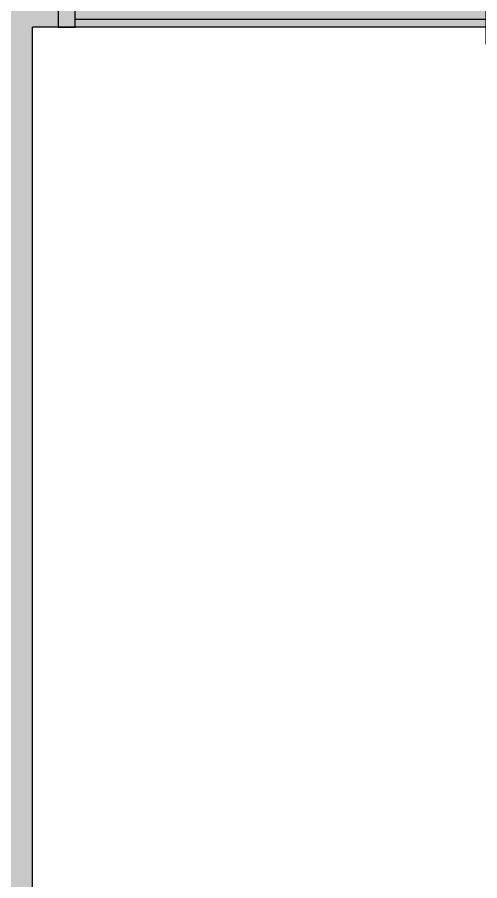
# Model space of a CAD drawing. Header units: millimetres. Extents: x 0 to 460473, y -68369 to 85219.
# Drawn here: x 260206 to 261557, y 35777 to 38299 of the extents above; entities that cross this region are included whole.
import ezdxf

# ---------------------------------------------------------------- set-up
doc = ezdxf.new("R2010")
doc.units = ezdxf.units.MM
doc.header["$LTSCALE"] = 50
for name, color, linetype in [('fur', 6, 'Continuous'), ('ha', 8, 'Continuous'), ('wall', 2, 'Continuous'), ('win', 4, 'Continuous')]:
    doc.layers.add(name, color=color, linetype=linetype)

# ---------------------------------------------------------------- blocks, each defined once
blk = doc.blocks.new('2600')
at = {"layer": 'win'}
for p, q in [((8549.2, -153771), (8549.2, -153471)), ((7239.2, -153521), (9759.2, -153521)), ((7249.2, -153608.5), (9749.2, -153608.5)), ((7249.2, -153608.5), (9749.2, -153608.5)), ((7249.2, -153721), (9749.2, -153721))]:
    blk.add_line(p, q, dxfattribs=at)
for points in [[(7199.2, -153721), (7249.2, -153721), (7249.2, -153521), (7199.2, -153521)], [(9799.2, -153721), (9749.2, -153721), (9749.2, -153521), (9799.2, -153521)]]:
    blk.add_lwpolyline(points, close=True, dxfattribs=at)
for points in [[(7249.2, -153543.5), (8579.2, -153543.5), (8579.2, -153568.5), (7249.2, -153568.5)], [(9749.2, -153568.5), (8519.2, -153568.5), (8519.2, -153593.5), (9749.2, -153593.5)], [(7249.2, -153638.5), (8579.2, -153638.5), (8579.2, -153668.5), (7249.2, -153668.5)], [(9749.2, -153668.5), (8519.2, -153668.5), (8519.2, -153698.5), (9749.2, -153698.5)]]:
    blk.add_lwpolyline(points, dxfattribs=at)
blk = doc.blocks.new('EWEDSF')
at = {"layer": 'ha', "transparency": 33554559}
h = blk.add_hatch(color=256, dxfattribs=at)
h.dxf.hatch_style = 1
h.paths.add_polyline_path([(228854, 34359.7), (227259, 34359.7), (227259, 37049.7), (227259, 38269.7), (230434, 38269.7), (230434, 37049.7), (229959, 37049.7), (229959, 34359.7), (229784, 34359.7), (229784, 34159.7), (230134, 34159.7), (230134, 35199.7), (230184, 35199.7), (230184, 35399.7), (230134, 35399.7), (230134, 36849.7), (230634, 36849.7), (230634, 38469.7), (227259, 38469.7), (227259, 39079.7), (227084, 39079.7), (227084, 34159.7), (228854, 34159.7)])
at = {"layer": 'wall', "color": 2}
for p, q in [((227259, 37049.7), (227259, 38269.7)), ((230434, 38269.7), (227259, 38269.7)), ((227259, 34359.7), (227259, 37049.7))]:
    blk.add_line(p, q, dxfattribs=at)
at = {"layer": 'fur', "xscale": -1}
blk.add_blockref('2600', (237133.2, 191990.7), dxfattribs=at)

msp = doc.modelspace()

# ---------------------------------------------------------------- block references
at = {"layer": 'ha'}
msp.add_blockref('EWEDSF', (32991.69642986, 0), dxfattribs=at)

doc.saveas('drawing.dxf')
